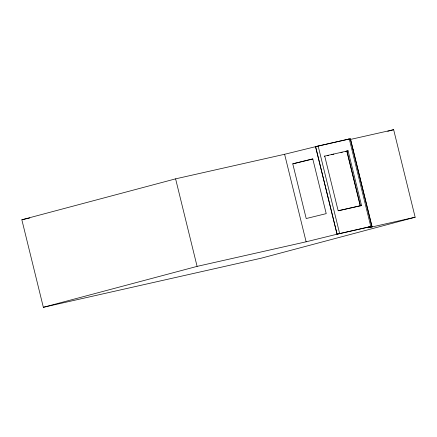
<?xml version="1.0" encoding="UTF-8"?>
<svg xmlns="http://www.w3.org/2000/svg" width="437" height="437" viewBox="0 0 437 437"><rect width="100%" height="100%" fill="white"/><g stroke="black" fill="none" stroke-linecap="round" stroke-linejoin="round"><path stroke-width="0.66" d="M21.85 219.778L175.603 178.853L284.629 154.277L315.574 146.674L350.376 138.758L372.073 226.863L368.424 227.759L368.227 227.174L337.074 234.199L306.124 241.803L197.098 266.379L43.35 307.298L21.85 219.778L29.825 217.976M370.789 226.497L337.074 234.199L315.552 146.608L349.289 138.971L370.789 226.497L368.227 227.174L371.871 226.279L372.073 226.863M346.727 139.654L349.289 138.971M387.739 131.275L393.65 129.702L415.15 217.222L261.397 258.147L43.35 307.298M345.52 151.47L348.081 150.787L361.519 205.494L360.235 205.832L346.803 151.131M292.785 163.875L312.783 158.926L326.215 213.627L306.206 218.538L292.763 163.804L312.794 158.959M350.217 139.49L393.65 129.702M324.249 156.206L348.081 150.787M327.351 155.567L328.646 155.272M331.241 154.687L333.841 154.103M340.98 152.497L342.275 152.202M361.519 205.494L338.156 210.76L324.718 156.053M338.331 210.765L360.399 205.789L346.962 151.087M368.424 227.759L415.15 217.222M353.096 149.798L353.227 150.175M366.534 204.5L366.665 204.877M350.376 138.758L371.871 226.279M318.141 145.991L339.636 233.516M315.574 146.674L337.074 234.199M284.602 154.206L306.124 241.803M175.603 178.853L197.098 266.379"/></g></svg>
